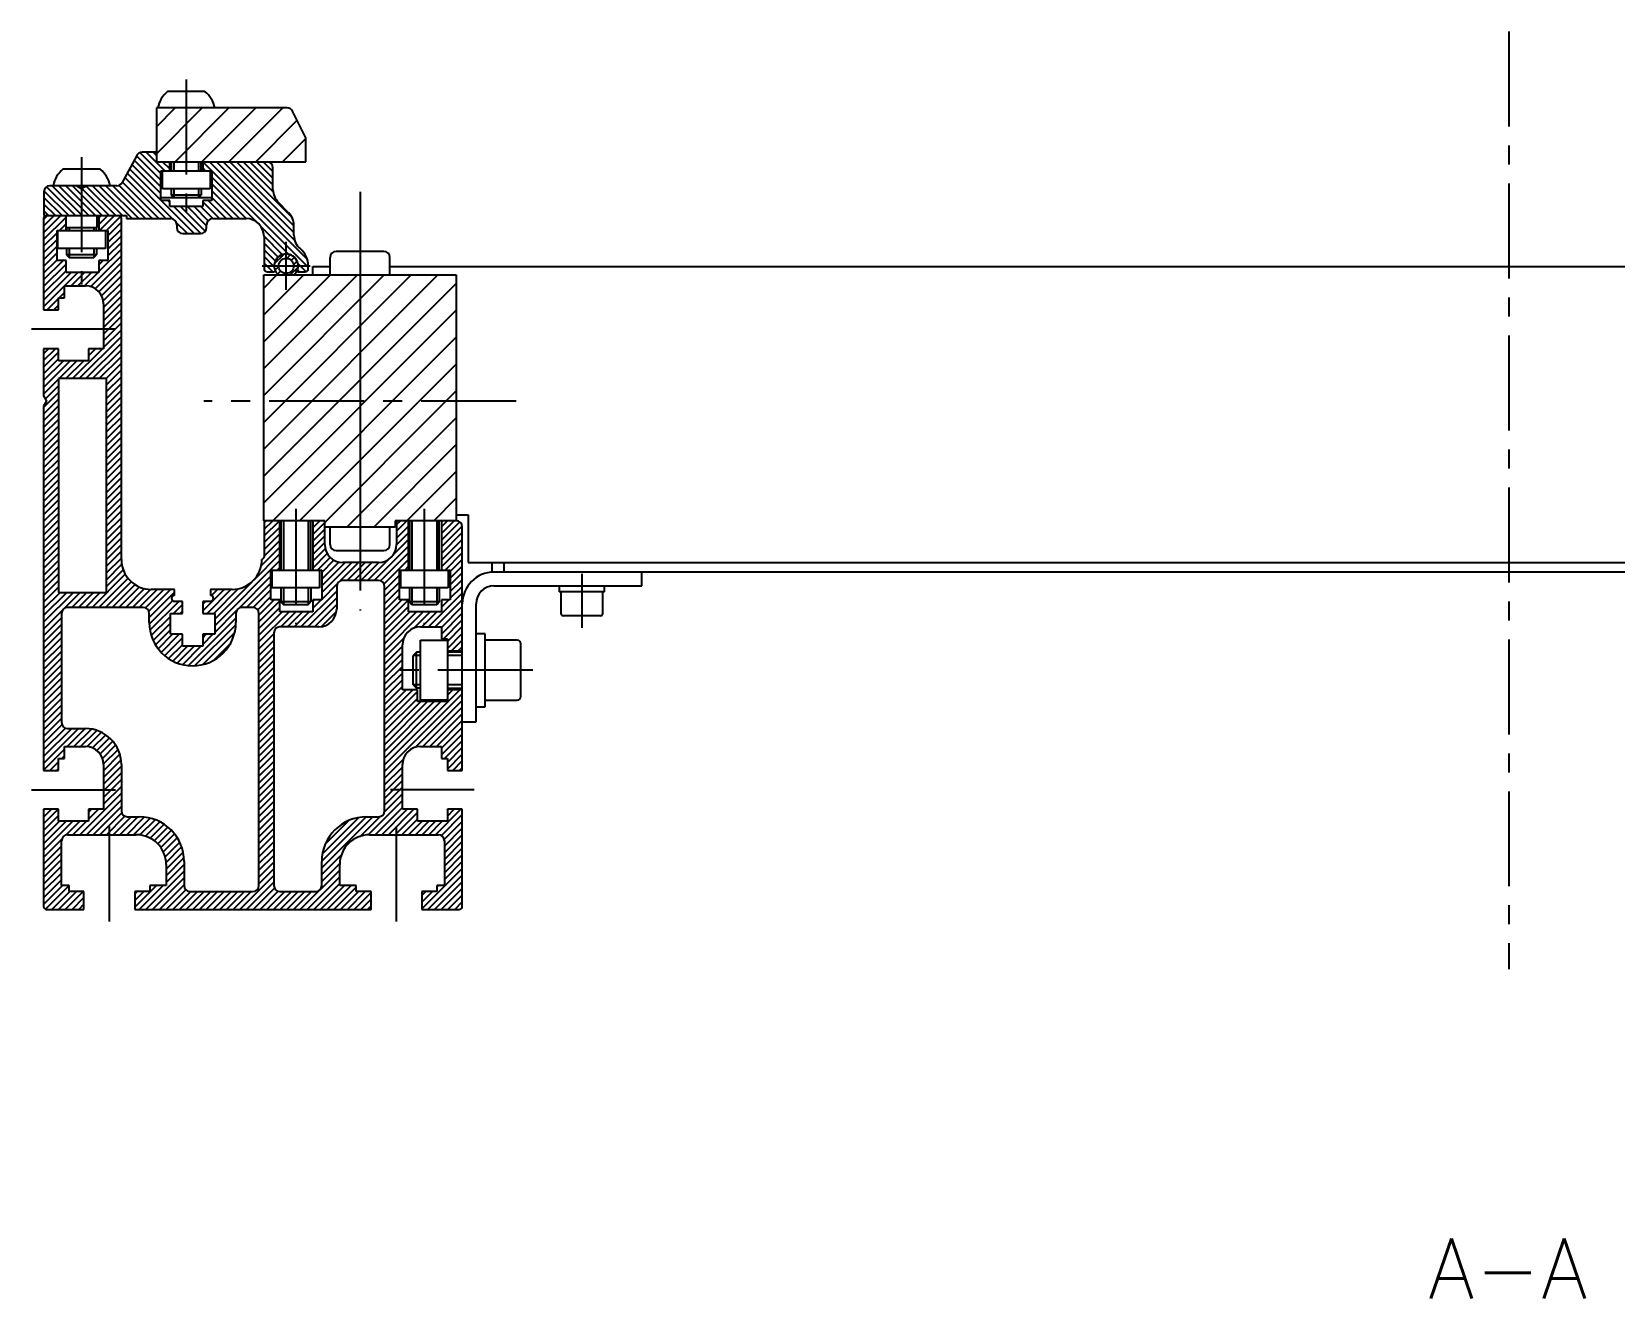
# Model space of a CAD drawing. Extents: x -10 to 4608, y -8 to 1001.
# Drawn here: x 4113.8 to 4378.5, y 3 to 214.8 of the extents above; entities that cross this region are included whole.
import ezdxf

# ---------------------------------------------------------------- set-up
doc = ezdxf.new("R2010")
doc.units = 0
doc.header["$LTSCALE"] = 0.5
doc.linetypes.add('CENTER', pattern=[50.8, 31.75, -6.35, 6.35, -6.35])
for name, color, linetype in [('MSM_CENTER', 1, 'CENTER'), ('MSM_CONTINUOUS', 7, 'CONTINUOUS'), ('MSM_NARROW', 5, 'CONTINUOUS'), ('MSM_PART_NUMBER', 7, 'CONTINUOUS')]:
    doc.layers.add(name, color=color, linetype=linetype)
doc.styles.get("Standard").update_dxf_attribs({"font": 'txt.shx', "height": 10, "bigfont": 'bigfont.shx'})

# ---------------------------------------------------------------- blocks, each defined once
blk = doc.blocks.new('*U90')
at = {"layer": 'MSM_PART_NUMBER'}
blk.add_text('A-A', height=10, dxfattribs=at).set_placement((4347.38, 3))

msp = doc.modelspace()

# ---------------------------------------------------------------- linework, layer by layer
at = {"layer": 'MSM_CENTER'}
for p, q in [((4360.85, 214.75), (4360.85, 58)), ((4139.7, 206.75), (4139.7, 183.5)), ((4122.2, 193.75), (4122.2, 172.5)), ((4168.75, 188), (4168.75, 118)), ((4156.4, 171.6), (4156.4, 179.6)), ((4152.4, 175.6), (4160.4, 175.6)), ((4127.85, 165), (4113.85, 165)), ((4194.85, 153), (4142.65, 153)), ((4158, 135), (4158, 115.75)), ((4179.5, 135), (4179.5, 115.75)), ((4205.85, 124.1), (4205.85, 115.1)), ((4197.65, 108), (4173.85, 108)), ((4113.85, 88), (4127.85, 88)), ((4187.85, 88), (4173.85, 88)), ((4126.85, 66), (4126.85, 82.5)), ((4174.85, 66), (4174.85, 82.5))]:
    msp.add_line(p, q, dxfattribs=at)
at = {"layer": 'MSM_CONTINUOUS'}
for p, q in [((4142.82, 204.75), (4136.57, 204.75)), ((4134.7, 202), (4134.7, 193)), ((4156.58, 202), (4134.7, 202)), ((4159.59, 197.21), (4157.48, 201.45)), ((4159.7, 193), (4159.7, 196.76)), ((4131.42, 194.07), (4128.98, 189.53)), ((4134.7, 194.6), (4132.3, 194.6)), ((4125.32, 191.75), (4119.07, 191.75)), ((4134.7, 193), (4159.7, 193)), ((4135.45, 191.5), (4143.95, 191.5)), ((4135.45, 186.5), (4135.45, 191.5)), ((4135.7, 188.5), (4135.7, 191.5)), ((4136.95, 191.5), (4136.95, 193)), ((4137.2, 193), (4137.2, 191.5)), ((4142.2, 191.5), (4142.2, 193)), ((4142.45, 193), (4142.45, 191.5)), ((4143.7, 191.5), (4143.7, 188.5)), ((4143.95, 191.5), (4143.95, 186.5)), ((4154.2, 188.34), (4154.2, 192)), ((4115.9, 188), (4115.9, 184)), ((4128.1, 189), (4116.9, 189)), ((4122.2, 188.5), (4121.33, 189)), ((4123.07, 189), (4122.2, 188.5)), ((4143.7, 188.5), (4135.7, 188.5)), ((4137.2, 188.5), (4137.2, 187.43)), ((4142.2, 188.5), (4142.2, 187.43)), ((4135.45, 187), (4143.95, 187)), ((4136.95, 186.5), (4135.45, 186.5)), ((4136.95, 185.5), (4136.95, 186.5)), ((4142.45, 185.5), (4136.95, 185.5)), ((4142.2, 187.43), (4137.2, 187.43)), ((4137.2, 187.43), (4137.63, 187)), ((4141.77, 187), (4142.2, 187.43)), ((4142.45, 186.5), (4142.45, 185.5)), ((4143.95, 186.5), (4142.45, 186.5)), ((4156.82, 184.48), (4155.08, 186.22)), ((4115.85, 183.5), (4115.85, 168.25)), ((4115.9, 184), (4129.7, 184)), ((4119.6, 181.5), (4119.6, 184)), ((4124.8, 182), (4124.8, 184)), ((4125.1, 184), (4125.1, 181.5)), ((4128.85, 126.51), (4128.85, 183.5)), ((4129.7, 184), (4129.7, 183.5)), ((4129.7, 183.5), (4137.1, 183.5)), ((4144.1, 183.5), (4149.7, 183.5)), ((4118.1, 176.5), (4118.1, 181.5)), ((4118.1, 181.5), (4126.6, 181.5)), ((4118.2, 178.5), (4118.2, 181.5)), ((4119.6, 182), (4124.8, 182)), ((4119.7, 182), (4119.7, 181.5)), ((4124.7, 181.5), (4124.7, 182)), ((4126.2, 181.5), (4126.2, 178.5)), ((4126.6, 181.5), (4126.6, 176.5)), ((4138.1, 182.5), (4138.1, 182)), ((4139.1, 181), (4142.1, 181)), ((4143.1, 182), (4143.1, 182.5)), ((4152.7, 180.5), (4152.7, 175.1)), ((4157.7, 180.74), (4157.7, 182.36)), ((4126.2, 178.5), (4118.2, 178.5)), ((4119.7, 178.5), (4119.7, 177.43)), ((4124.7, 177.43), (4119.7, 177.43)), ((4119.7, 177.43), (4120.13, 177)), ((4124.27, 177), (4124.7, 177.43)), ((4124.7, 178.5), (4124.7, 177.43)), ((4172.75, 178), (4164.75, 178)), ((4119.6, 176.5), (4118.1, 176.5)), ((4119.6, 174.5), (4119.6, 176.5)), ((4120.13, 177), (4124.27, 177)), ((4126.6, 176.5), (4125.1, 176.5)), ((4125.1, 176.5), (4125.1, 174.5)), ((4160.1, 175.1), (4160.1, 175.6)), ((4160.85, 174.08), (4160.85, 175.5)), ((4160.85, 175.5), (4163.75, 175.5)), ((4163.75, 174.08), (4163.75, 177)), ((4173.75, 174.08), (4173.75, 177)), ((4173.75, 175.5), (4547.95, 175.5)), ((4119.35, 170.25), (4119.35, 172.25)), ((4119.35, 172.25), (4122.85, 172.25)), ((4125.1, 174.5), (4119.6, 174.5)), ((4152.65, 174.08), (4184.85, 174.08)), ((4152.65, 133), (4152.65, 174.08)), ((4153.2, 174.6), (4154.31, 174.6)), ((4158.49, 174.6), (4159.6, 174.6)), ((4168.75, 174.08), (4168.75, 131.92)), ((4184.85, 174.08), (4184.85, 133)), ((4118.35, 168.25), (4118.35, 170.25)), ((4118.35, 170.25), (4119.35, 170.25)), ((4115.85, 168.25), (4118.35, 168.25)), ((4125.85, 169.25), (4125.85, 161.75)), ((4118.35, 161.75), (4115.85, 161.75)), ((4115.85, 161.75), (4115.85, 153.87)), ((4118.35, 159.75), (4118.35, 161.75)), ((4125.85, 161.75), (4123.35, 161.75)), ((4123.35, 161.75), (4123.35, 159.75)), ((4123.35, 159.75), (4118.35, 159.75)), ((4118.35, 156.75), (4118.35, 121)), ((4126.35, 156.75), (4118.35, 156.75)), ((4126.35, 121), (4126.35, 156.75)), ((4115.85, 153.87), (4116.35, 153)), ((4116.35, 153), (4115.85, 152.13)), ((4115.85, 152.13), (4115.85, 91.25)), ((4162.85, 133), (4152.65, 133)), ((4152.75, 133), (4152.75, 126.91)), ((4155.35, 124.75), (4155.35, 133)), ((4155.5, 133), (4155.5, 124.75)), ((4160.5, 124.75), (4160.5, 133)), ((4160.85, 133), (4160.85, 124.75)), ((4162.85, 129), (4162.85, 133)), ((4174.65, 133), (4174.65, 131.92)), ((4184.85, 133), (4174.65, 133)), ((4174.85, 133), (4174.85, 129)), ((4176.85, 124.75), (4176.85, 133)), ((4177, 133), (4177, 124.75)), ((4182, 124.75), (4182, 133)), ((4182.35, 133), (4182.35, 124.75)), ((4184.85, 134), (4186.85, 134)), ((4186.85, 134), (4186.85, 126)), ((4174.65, 131.92), (4162.85, 131.92)), ((4163.75, 129), (4163.75, 131.92)), ((4173.75, 129), (4173.75, 131.92)), ((4185.85, 91.25), (4185.85, 132)), ((4164.75, 128), (4172.75, 128)), ((4153.85, 124.75), (4162.35, 124.75)), ((4153.85, 119.75), (4153.85, 124.75)), ((4154, 124.75), (4154, 121.75)), ((4162, 124.75), (4162, 121.75)), ((4162.35, 124.75), (4162.35, 119.75)), ((4171.85, 126), (4165.85, 126)), ((4175.35, 119.75), (4175.35, 124.75)), ((4175.35, 124.75), (4183.85, 124.75)), ((4175.5, 124.75), (4175.5, 121.75)), ((4183.5, 124.75), (4183.5, 121.75)), ((4183.85, 124.75), (4183.85, 119.75)), ((4186.85, 126), (4534.85, 126)), ((4190.85, 124.4), (4190.85, 126)), ((4530.85, 124.4), (4190.85, 124.4)), ((4192.85, 124.4), (4192.85, 126)), ((4215.85, 122.1), (4215.85, 124.4)), ((4162, 121.75), (4154, 121.75)), ((4155.5, 121.75), (4155.5, 119.43)), ((4160.5, 121.75), (4160.5, 119.43)), ((4164.85, 122), (4164.85, 118.25)), ((4171.85, 123), (4165.85, 123)), ((4172.85, 84.5), (4172.85, 122)), ((4183.5, 121.75), (4175.5, 121.75)), ((4177, 121.75), (4177, 119.43)), ((4182, 121.75), (4182, 119.43)), ((4191.15, 122.1), (4215.85, 122.1)), ((4202.05, 122.1), (4202.05, 121.1)), ((4209.65, 121.1), (4209.65, 122.1)), ((4118.35, 121), (4126.35, 121)), ((4137.75, 121.51), (4133.85, 121.51)), ((4137.75, 120.51), (4137.75, 121.51)), ((4139.05, 119.51), (4137.75, 119.51)), ((4139.05, 117.51), (4139.05, 119.51)), ((4142.45, 119.51), (4142.45, 117.51)), ((4143.75, 119.51), (4142.45, 119.51)), ((4143.75, 121.51), (4143.75, 120.51)), ((4147.35, 121.51), (4143.75, 121.51)), ((4155.35, 119.75), (4153.85, 119.75)), ((4155.35, 117.75), (4155.35, 119.75)), ((4160.5, 119.43), (4155.5, 119.43)), ((4155.5, 119.43), (4155.93, 119)), ((4160.07, 119), (4160.5, 119.43)), ((4160.85, 119.75), (4160.85, 117.75)), ((4162.35, 119.75), (4160.85, 119.75)), ((4176.85, 119.75), (4175.35, 119.75)), ((4176.85, 117.75), (4176.85, 119.75)), ((4182, 119.43), (4177, 119.43)), ((4177, 119.43), (4177.43, 119)), ((4181.57, 119), (4182, 119.43)), ((4182.35, 119.75), (4182.35, 117.75)), ((4183.85, 119.75), (4182.35, 119.75)), ((4188.15, 99.4), (4188.15, 119.1)), ((4209.65, 121.1), (4202.05, 121.1)), ((4202.35, 121.1), (4202.35, 117.5)), ((4209.35, 117.5), (4209.35, 121.1)), ((4118.85, 117.5), (4118.85, 99.25)), ((4132.5, 118.5), (4119.85, 118.5)), ((4133.5, 116), (4133.5, 117.5)), ((4137.05, 114.01), (4137.05, 117.51)), ((4137.05, 117.51), (4139.05, 117.51)), ((4142.45, 117.51), (4144.45, 117.51)), ((4144.45, 117.51), (4144.45, 114.01)), ((4148, 117.5), (4148, 116)), ((4150.85, 118.5), (4149, 118.5)), ((4151.85, 72), (4151.85, 117.5)), ((4160.85, 117.75), (4155.35, 117.75)), ((4155.93, 119), (4160.07, 119)), ((4182.35, 117.75), (4176.85, 117.75)), ((4177.43, 119), (4181.57, 119)), ((4208.95, 117.1), (4202.75, 117.1)), ((4139.05, 114.01), (4137.05, 114.01)), ((4139.05, 112.01), (4139.05, 114.01)), ((4142.45, 114.01), (4142.45, 112.01)), ((4144.45, 114.01), (4142.45, 114.01)), ((4154.35, 114.25), (4154.35, 72)), ((4161.85, 115.25), (4155.35, 115.25)), ((4178.85, 115.25), (4182.35, 115.25)), ((4182.35, 115.25), (4182.35, 113.25)), ((4189.65, 114.1), (4188.15, 114.1)), ((4189.65, 101.9), (4189.65, 114.1)), ((4142.45, 112.01), (4139.05, 112.01)), ((4175.85, 104.75), (4175.85, 112.25)), ((4178.85, 103), (4178.85, 113)), ((4178.85, 113), (4183.35, 113)), ((4182.35, 113.25), (4183.35, 113.25)), ((4183.35, 113.25), (4183.35, 102.75)), ((4183.35, 111.25), (4185.85, 111.25)), ((4195.05, 113), (4189.65, 113)), ((4195.65, 103.6), (4195.65, 112.4)), ((4178.19, 111), (4177.65, 110.46)), ((4177.65, 105.54), (4177.65, 110.46)), ((4178.85, 111), (4178.19, 111)), ((4178.19, 105), (4178.19, 111)), ((4185.85, 111), (4183.35, 111)), ((4178.35, 104.75), (4175.85, 104.75)), ((4177.65, 105.54), (4178.19, 105)), ((4178.85, 105), (4178.19, 105)), ((4178.35, 102.75), (4178.35, 104.75)), ((4183.35, 105), (4185.85, 105)), ((4185.85, 104.75), (4183.35, 104.75)), ((4183.35, 102.75), (4178.35, 102.75)), ((4183.35, 103), (4178.85, 103)), ((4188.15, 101.9), (4189.65, 101.9)), ((4189.65, 103), (4195.05, 103)), ((4119.85, 98.25), (4122.85, 98.25)), ((4185.85, 99.4), (4188.15, 99.4)), ((4118.35, 93.25), (4119.35, 93.25)), ((4118.35, 91.25), (4118.35, 93.25)), ((4119.35, 95.25), (4122.85, 95.25)), ((4119.35, 93.25), (4119.35, 95.25)), ((4178.85, 95.25), (4182.35, 95.25)), ((4182.35, 95.25), (4182.35, 93.25)), ((4182.35, 93.25), (4183.35, 93.25)), ((4183.35, 93.25), (4183.35, 91.25)), ((4115.85, 91.25), (4118.35, 91.25)), ((4125.85, 92.25), (4125.85, 84.75)), ((4128.85, 92.25), (4128.85, 84.5)), ((4175.85, 84.75), (4175.85, 92.25)), ((4183.35, 91.25), (4185.85, 91.25)), ((4115.85, 84.75), (4115.85, 68.5)), ((4118.35, 84.75), (4115.85, 84.75)), ((4118.35, 82.75), (4118.35, 84.75)), ((4123.35, 84.75), (4123.35, 82.75)), ((4125.85, 84.75), (4123.35, 84.75)), ((4178.35, 84.75), (4175.85, 84.75)), ((4178.35, 82.75), (4178.35, 84.75)), ((4183.35, 84.75), (4183.35, 82.75)), ((4185.85, 84.75), (4183.35, 84.75)), ((4185.85, 68.5), (4185.85, 84.75)), ((4123.35, 82.75), (4118.35, 82.75)), ((4129.85, 83.5), (4131.85, 83.5)), ((4169.85, 83.5), (4171.85, 83.5)), ((4183.35, 82.75), (4178.35, 82.75)), ((4118.85, 72), (4118.85, 79.5)), ((4119.85, 80.5), (4131.35, 80.5)), ((4170.35, 80.5), (4181.85, 80.5)), ((4182.85, 79.5), (4182.85, 72)), ((4136.35, 75.5), (4136.35, 72)), ((4139.35, 76), (4139.35, 72)), ((4162.35, 72), (4162.35, 76)), ((4165.35, 72), (4165.35, 75.5)), ((4120.1, 72), (4118.85, 72)), ((4120.1, 71), (4120.1, 72)), ((4133.6, 72), (4133.6, 71)), ((4136.35, 72), (4133.6, 72)), ((4168.1, 72), (4165.35, 72)), ((4168.1, 71), (4168.1, 72)), ((4181.6, 72), (4181.6, 71)), ((4182.85, 72), (4181.6, 72)), ((4122.6, 71), (4120.1, 71)), ((4122.6, 68), (4122.6, 71)), ((4131.1, 71), (4131.1, 68)), ((4133.6, 71), (4131.1, 71)), ((4140.35, 71), (4150.85, 71)), ((4155.35, 71), (4161.35, 71)), ((4170.6, 71), (4168.1, 71)), ((4170.6, 68), (4170.6, 71)), ((4181.6, 71), (4179.1, 71)), ((4179.1, 71), (4179.1, 68)), ((4116.35, 68), (4122.6, 68)), ((4131.1, 68), (4170.6, 68)), ((4179.1, 68), (4185.35, 68))]:
    msp.add_line(p, q, dxfattribs=at)
msp.add_circle((4156.4, 175.6), 1.25, dxfattribs=at)
for centre, radius, start, end in [((4139.61, 201.1), 4.75, 129.7731, 169.0684), ((4139.79, 201.1), 4.75, 10.9316, 50.2269), ((4156.58, 201), 1, 26.5651, 90), ((4158.7, 196.76), 1, 360, 26.5651), ((4132.3, 193.6), 1, 90, 151.8214), ((4122.11, 188.1), 4.75, 129.7731, 169.0684), ((4122.29, 188.1), 4.75, 10.9316, 50.2269), ((4153.2, 192), 1, 360, 90), ((4116.9, 188), 1, 90, 180), ((4128.1, 190), 1, 270, 331.8214), ((4157.2, 188.34), 3, 180, 225), ((4116.35, 183.5), 0.5, 90, 180), ((4128.35, 183.5), 0.5, 360, 90), ((4137.1, 182.5), 1, 360, 90), ((4144.1, 182.5), 1, 90, 180), ((4149.7, 180.5), 3, 0, 90), ((4154.7, 182.36), 3, 0, 45), ((4139.1, 182), 1, 180, 270), ((4142.1, 182), 1, 270, 0), ((4160.7, 180.74), 3, 180, 230.0745), ((4156.4, 175.6), 2, 310.5358, 229.4642), ((4156.4, 175.6), 3.7, 360, 50.0745), ((4164.75, 177), 1, 90, 180), ((4172.75, 177), 1, 0, 90), ((4153.2, 175.1), 0.5, 180, 270), ((4154.31, 174.9), 0.3, 270, 333.3458), ((4158.49, 174.9), 0.3, 206.6542, 270), ((4159.6, 175.1), 0.5, 270, 0), ((4122.85, 169.25), 3, 360, 90), ((4184.85, 132), 1, 360, 90), ((4165.85, 129), 3, 180, 270), ((4164.75, 129), 1, 180, 270), ((4171.85, 129), 3, 270, 0), ((4172.75, 129), 1, 270, 360), ((4133.85, 126.51), 5, 180, 270), ((4147.35, 126.51), 5, 270, 360), ((4151.87, 127.38), 1, 298.5701, 331.4299), ((4191.15, 119.1), 5.3, 90, 180), ((4165.85, 122), 1, 90, 180), ((4171.85, 122), 1, 360, 90), ((4191.15, 119.1), 3, 90, 180), ((4137.75, 120.01), 0.5, 90, 270), ((4143.75, 120.01), 0.5, 270, 90), ((4119.85, 117.5), 1, 90, 180), ((4132.5, 117.5), 1, 0, 90), ((4149, 117.5), 1, 90, 180), ((4150.85, 117.5), 1, 360, 90), ((4161.85, 118.25), 3, 270, 0), ((4202.75, 117.5), 0.4, 180, 270), ((4208.95, 117.5), 0.4, 270, 0), ((4140.75, 116), 7.25, 180, 0), ((4155.35, 114.25), 1, 90, 180), ((4178.85, 112.25), 3, 90, 180), ((4195.05, 112.4), 0.6, 0, 90), ((4195.05, 103.6), 0.6, 270, 360), ((4119.85, 99.25), 1, 180, 270), ((4122.85, 92.25), 6, 0, 90), ((4122.85, 92.25), 3, 360, 90), ((4178.85, 92.25), 3, 90, 180), ((4129.85, 84.5), 1, 180, 270), ((4131.85, 76), 7.5, 0, 90), ((4169.85, 76), 7.5, 90, 180), ((4171.85, 84.5), 1, 270, 0), ((4119.85, 79.5), 1, 90, 180), ((4131.35, 75.5), 5, 0, 90), ((4170.35, 75.5), 5, 90, 180), ((4181.85, 79.5), 1, 360, 90), ((4140.35, 72), 1, 180, 270), ((4150.85, 72), 1, 270, 0), ((4155.35, 72), 1, 180, 270), ((4161.35, 72), 1, 270, 0), ((4116.35, 68.5), 0.5, 180, 270), ((4185.35, 68.5), 0.5, 270, 0)]:
    msp.add_arc(centre, radius, start, end, dxfattribs=at)
at = {"layer": 'MSM_NARROW'}
for p, q in [((4134.7, 198.84), (4137.86, 202)), ((4134.7, 194.35), (4142.35, 202)), ((4137.84, 193), (4146.84, 202)), ((4142.33, 193), (4151.33, 202)), ((4146.82, 193), (4155.82, 202)), ((4151.31, 193), (4158.24, 199.93)), ((4155.8, 193), (4159.69, 196.89)), ((4135.45, 188.81), (4130.99, 193.27)), ((4135.45, 189.93), (4131.38, 194)), ((4135.45, 191.05), (4131.96, 194.54)), ((4136.12, 191.5), (4133.02, 194.6)), ((4134.7, 194.05), (4134.15, 194.6)), ((4137.45, 183.43), (4129.81, 191.08)), ((4135.45, 186.56), (4130.2, 191.81)), ((4135.45, 187.68), (4130.6, 192.54)), ((4136.95, 191.8), (4135.75, 193)), ((4136.95, 192.92), (4136.87, 193)), ((4137.63, 193), (4137.63, 191.5)), ((4141.77, 193), (4141.77, 191.5)), ((4142.86, 191.5), (4142.45, 191.91)), ((4160.1, 175.38), (4142.48, 193)), ((4159.95, 176.66), (4143.6, 193)), ((4157.82, 179.91), (4144.73, 193)), ((4157.7, 181.15), (4145.85, 193)), ((4157.7, 182.27), (4146.97, 193)), ((4157.37, 183.72), (4148.09, 193)), ((4154.22, 188), (4149.22, 193)), ((4154.2, 189.14), (4150.34, 193)), ((4154.2, 190.26), (4151.46, 193)), ((4154.2, 191.38), (4152.58, 193)), ((4120.05, 184), (4115.91, 188.14)), ((4121.17, 184), (4116.34, 188.83)), ((4122.3, 184), (4117.3, 189)), ((4123.42, 184), (4118.42, 189)), ((4124.54, 184), (4119.54, 189)), ((4125.66, 184), (4120.66, 189)), ((4126.79, 184), (4122.25, 188.53)), ((4127.91, 184), (4122.97, 188.94)), ((4129.03, 184), (4124.03, 189)), ((4130.65, 183.5), (4125.15, 189)), ((4131.78, 183.5), (4126.28, 189)), ((4132.9, 183.5), (4127.4, 189)), ((4134.02, 183.5), (4128.45, 189.07)), ((4135.14, 183.5), (4129.03, 189.61)), ((4136.27, 183.5), (4129.42, 190.35)), ((4137.63, 188.5), (4137.63, 187)), ((4141.77, 188.5), (4141.77, 187)), ((4151.36, 182.99), (4143.95, 190.41)), ((4149.74, 183.5), (4143.95, 189.29)), ((4148.61, 183.5), (4143.95, 188.16)), ((4118.93, 184), (4115.9, 187.03)), ((4117.81, 184), (4115.9, 185.91)), ((4141.01, 181), (4135.51, 186.5)), ((4136.95, 186.18), (4136.63, 186.5)), ((4142.13, 181), (4137.63, 185.5)), ((4142.88, 181.38), (4138.76, 185.5)), ((4143.1, 182.28), (4139.88, 185.5)), ((4143.35, 183.15), (4141, 185.5)), ((4144.12, 183.5), (4142.12, 185.5)), ((4145.25, 183.5), (4142.45, 186.3)), ((4146.37, 183.5), (4143.37, 186.5)), ((4147.49, 183.5), (4143.95, 187.04)), ((4115.85, 183.36), (4116.49, 184)), ((4115.85, 182.24), (4117.61, 184)), ((4115.85, 181.11), (4118.74, 184)), ((4115.85, 179.99), (4119.6, 183.74)), ((4116.68, 184), (4115.9, 184.78)), ((4118.48, 181.5), (4119.6, 182.62)), ((4125.1, 183.63), (4125.47, 184)), ((4125.1, 182.5), (4126.6, 184)), ((4125.22, 181.5), (4127.72, 184)), ((4126.34, 181.5), (4128.7, 183.86)), ((4126.6, 180.64), (4128.85, 182.89)), ((4139.89, 181), (4138.03, 182.85)), ((4115.85, 178.87), (4118.1, 181.12)), ((4115.85, 177.75), (4118.1, 180)), ((4120.13, 182), (4120.13, 181.5)), ((4124.27, 182), (4124.27, 181.5)), ((4126.6, 179.51), (4128.85, 181.76)), ((4126.6, 178.39), (4128.85, 180.64)), ((4138.67, 181.1), (4138.2, 181.57)), ((4156.8, 177.56), (4152.19, 182.16)), ((4155.75, 177.49), (4152.7, 180.54)), ((4115.85, 176.62), (4118.1, 178.87)), ((4115.85, 175.5), (4118.1, 177.75)), ((4120.13, 178.5), (4120.13, 177)), ((4124.27, 178.5), (4124.27, 177)), ((4125.1, 174.65), (4128.85, 178.4)), ((4126.6, 177.27), (4128.85, 179.52)), ((4155.04, 177.07), (4152.7, 179.41)), ((4154.57, 176.42), (4152.7, 178.29)), ((4154.42, 175.91), (4156.09, 177.58)), ((4156.49, 176.85), (4157.11, 177.47)), ((4115.85, 174.38), (4118.1, 176.63)), ((4115.85, 173.25), (4119.1, 176.5)), ((4115.85, 172.13), (4119.6, 175.88)), ((4115.85, 171.01), (4119.6, 174.76)), ((4123.7, 172.12), (4128.85, 177.27)), ((4124.47, 171.77), (4128.85, 176.15)), ((4125.08, 171.26), (4128.85, 175.03)), ((4125.1, 175.77), (4125.83, 176.5)), ((4154.4, 175.46), (4152.7, 177.17)), ((4154.15, 174.6), (4152.7, 176.05)), ((4152.96, 174.66), (4152.76, 174.86)), ((4154.53, 174.89), (4155.15, 175.51)), ((4154.97, 174.21), (4155.5, 174.74)), ((4157.09, 174.08), (4158.39, 175.38)), ((4157.26, 176.5), (4157.79, 177.03)), ((4157.64, 175.76), (4158.25, 176.36)), ((4158.64, 174.6), (4158.29, 174.95)), ((4159.74, 174.62), (4158.36, 176)), ((4115.85, 169.89), (4120.46, 174.5)), ((4115.85, 168.76), (4121.59, 174.5)), ((4120.46, 172.25), (4122.71, 174.5)), ((4121.58, 172.25), (4123.83, 174.5)), ((4122.7, 172.25), (4124.95, 174.5)), ((4125.53, 170.59), (4128.85, 173.91)), ((4125.8, 169.74), (4128.85, 172.78)), ((4152.65, 171.89), (4154.84, 174.08)), ((4152.65, 167.4), (4159.33, 174.08)), ((4152.65, 162.91), (4163.82, 174.08)), ((4152.65, 158.42), (4168.31, 174.08)), ((4152.65, 153.93), (4172.8, 174.08)), ((4152.65, 149.44), (4177.29, 174.08)), ((4152.65, 144.95), (4181.78, 174.08)), ((4152.65, 140.46), (4184.85, 172.66)), ((4155.96, 174.08), (4156.24, 174.36)), ((4116.46, 168.25), (4118.35, 170.14)), ((4118.46, 170.25), (4119.35, 171.14)), ((4125.85, 168.66), (4128.85, 171.66)), ((4125.85, 167.54), (4128.85, 170.54)), ((4125.85, 166.42), (4128.85, 169.42)), ((4117.58, 168.25), (4118.35, 169.02)), ((4125.85, 165.29), (4128.85, 168.29)), ((4125.85, 164.17), (4128.85, 167.17)), ((4152.65, 135.97), (4184.85, 168.17)), ((4125.85, 163.05), (4128.85, 166.05)), ((4125.85, 161.93), (4128.85, 164.93)), ((4115.85, 160.91), (4116.69, 161.75)), ((4115.85, 159.78), (4117.82, 161.75)), ((4120.67, 156.75), (4125.67, 161.75)), ((4121.8, 156.75), (4128.85, 163.8)), ((4122.92, 156.75), (4128.85, 162.68)), ((4123.35, 161.67), (4123.43, 161.75)), ((4123.35, 160.55), (4124.55, 161.75)), ((4124.04, 156.75), (4128.85, 161.56)), ((4154.17, 133), (4184.85, 163.68)), ((4115.85, 158.66), (4118.35, 161.16)), ((4115.85, 157.54), (4118.35, 160.04)), ((4115.85, 156.42), (4119.18, 159.75)), ((4115.85, 155.29), (4120.31, 159.75)), ((4118.43, 156.75), (4121.43, 159.75)), ((4119.55, 156.75), (4122.55, 159.75)), ((4125.16, 156.75), (4128.85, 160.44)), ((4126.29, 156.75), (4128.85, 159.31)), ((4158.66, 133), (4184.85, 159.19)), ((4115.85, 154.17), (4118.35, 156.67)), ((4126.35, 155.69), (4128.85, 158.19)), ((4126.35, 154.57), (4128.85, 157.07)), ((4115.85, 151.93), (4118.35, 154.43)), ((4116.15, 153.35), (4118.35, 155.55)), ((4126.35, 153.45), (4128.85, 155.95)), ((4126.35, 152.32), (4128.85, 154.82)), ((4126.35, 151.2), (4128.85, 153.7)), ((4160.85, 130.7), (4184.85, 154.7)), ((4115.85, 150.8), (4118.35, 153.3)), ((4115.85, 149.68), (4118.35, 152.18)), ((4115.85, 148.56), (4118.35, 151.06)), ((4126.35, 150.08), (4128.85, 152.58)), ((4126.35, 148.96), (4128.85, 151.46)), ((4115.85, 147.44), (4118.35, 149.94)), ((4115.85, 146.31), (4118.35, 148.81)), ((4126.35, 147.83), (4128.85, 150.33)), ((4126.35, 146.71), (4128.85, 149.21)), ((4166.56, 131.92), (4184.85, 150.21)), ((4115.85, 145.19), (4118.35, 147.69)), ((4115.85, 144.07), (4118.35, 146.57)), ((4126.35, 145.59), (4128.85, 148.09)), ((4126.35, 144.47), (4128.85, 146.97)), ((4126.35, 143.34), (4128.85, 145.84)), ((4171.05, 131.92), (4184.85, 145.72)), ((4115.85, 142.95), (4118.35, 145.45)), ((4115.85, 141.82), (4118.35, 144.32)), ((4115.85, 140.7), (4118.35, 143.2)), ((4126.35, 142.22), (4128.85, 144.72)), ((4126.35, 141.1), (4128.85, 143.6)), ((4115.85, 139.58), (4118.35, 142.08)), ((4115.85, 138.46), (4118.35, 140.96)), ((4126.35, 139.98), (4128.85, 142.48)), ((4126.35, 138.85), (4128.85, 141.35)), ((4174.85, 131.23), (4184.85, 141.23)), ((4115.85, 137.33), (4118.35, 139.83)), ((4115.85, 136.21), (4118.35, 138.71)), ((4126.35, 137.73), (4128.85, 140.23)), ((4126.35, 136.61), (4128.85, 139.11)), ((4126.35, 135.49), (4128.85, 137.99)), ((4115.85, 135.09), (4118.35, 137.59)), ((4115.85, 133.97), (4118.35, 136.47)), ((4115.85, 132.84), (4118.35, 135.34)), ((4126.35, 134.36), (4128.85, 136.86)), ((4126.35, 133.24), (4128.85, 135.74)), ((4181.11, 133), (4184.85, 136.74)), ((4115.85, 131.72), (4118.35, 134.22)), ((4115.85, 130.6), (4118.35, 133.1)), ((4126.35, 132.12), (4128.85, 134.62)), ((4126.35, 131), (4128.85, 133.5)), ((4126.35, 129.87), (4128.85, 132.37)), ((4152.75, 132.7), (4153.05, 133)), ((4152.75, 131.58), (4154.17, 133)), ((4152.75, 130.46), (4155.29, 133)), ((4155.93, 133), (4155.93, 124.75)), ((4160.07, 133), (4160.07, 124.75)), ((4160.85, 132.94), (4160.91, 133)), ((4160.85, 131.82), (4162.03, 133)), ((4174.85, 132.35), (4175.5, 133)), ((4177.43, 133), (4177.43, 124.75)), ((4181.57, 133), (4181.57, 124.75)), ((4182.35, 131.99), (4183.36, 133)), ((4182.35, 130.87), (4184.48, 133)), ((4182.35, 129.75), (4185.42, 132.82)), ((4115.85, 129.48), (4118.35, 131.98)), ((4115.85, 128.35), (4118.35, 130.85)), ((4115.85, 127.23), (4118.35, 129.73)), ((4126.35, 128.75), (4128.85, 131.25)), ((4126.35, 127.63), (4128.85, 130.13)), ((4152.75, 129.33), (4155.35, 131.93)), ((4152.75, 128.21), (4155.35, 130.81)), ((4152.75, 127.09), (4155.35, 129.69)), ((4160.85, 129.57), (4162.85, 131.57)), ((4160.85, 128.45), (4162.85, 130.45)), ((4174.38, 127.39), (4176.85, 129.86)), ((4174.85, 130.1), (4176.85, 132.1)), ((4174.85, 128.98), (4176.85, 130.98)), ((4182.35, 128.62), (4185.84, 132.11)), ((4182.35, 127.5), (4185.85, 131)), ((4182.35, 126.38), (4185.85, 129.88)), ((4115.85, 126.11), (4118.35, 128.61)), ((4115.85, 124.99), (4118.35, 127.49)), ((4126.35, 126.51), (4128.85, 129.01)), ((4126.35, 125.38), (4128.85, 127.88)), ((4151.05, 123.14), (4155.35, 127.44)), ((4152.24, 125.45), (4155.35, 128.57)), ((4160.85, 127.33), (4162.85, 129.33)), ((4160.85, 126.21), (4162.94, 128.29)), ((4160.85, 125.08), (4163.26, 127.5)), ((4171.11, 123), (4176.85, 128.74)), ((4172.18, 122.94), (4176.85, 127.61)), ((4182.35, 125.26), (4185.85, 128.76)), ((4182.97, 124.75), (4185.85, 127.63)), ((4115.85, 123.86), (4118.35, 126.36)), ((4115.85, 122.74), (4118.35, 125.24)), ((4126.35, 124.26), (4128.85, 126.76)), ((4126.35, 123.14), (4128.92, 125.71)), ((4126.35, 122.02), (4129.15, 124.81)), ((4144.45, 115.42), (4155.35, 126.32)), ((4154.9, 124.75), (4155.35, 125.2)), ((4161.64, 124.75), (4163.75, 126.86)), ((4162.35, 124.34), (4164.39, 126.38)), ((4162.35, 123.22), (4165.21, 126.07)), ((4162.35, 122.09), (4166.26, 126)), ((4162.35, 120.97), (4167.38, 126)), ((4165.37, 122.87), (4168.5, 126)), ((4166.62, 123), (4169.62, 126)), ((4167.75, 123), (4170.75, 126)), ((4168.87, 123), (4171.87, 126)), ((4169.99, 123), (4173.46, 126.47)), ((4172.76, 122.4), (4176.85, 126.49)), ((4176.23, 124.75), (4176.85, 125.37)), ((4183.85, 124.51), (4185.85, 126.51)), ((4183.85, 123.39), (4185.85, 125.39)), ((4115.85, 121.62), (4118.35, 124.12)), ((4115.85, 120.5), (4118.35, 123)), ((4115.85, 119.37), (4118.35, 121.87)), ((4123.96, 118.5), (4129.5, 124.05)), ((4125.08, 118.5), (4129.96, 123.38)), ((4126.2, 118.5), (4130.5, 122.8)), ((4127.32, 118.5), (4131.14, 122.31)), ((4128.45, 118.5), (4131.87, 121.92)), ((4144.45, 116.54), (4150.71, 122.8)), ((4148.53, 118.38), (4153.85, 123.7)), ((4149.78, 118.5), (4153.85, 122.57)), ((4155.93, 121.75), (4155.93, 119)), ((4160.07, 121.75), (4160.07, 119)), ((4162.35, 119.85), (4164.98, 122.48)), ((4172.85, 121.37), (4175.35, 123.87)), ((4172.85, 120.25), (4175.35, 122.75)), ((4177.43, 121.75), (4177.43, 119)), ((4181.57, 121.75), (4181.57, 119)), ((4183.85, 122.27), (4185.85, 124.27)), ((4183.85, 121.14), (4185.85, 123.14)), ((4183.85, 120.02), (4185.85, 122.02)), ((4115.85, 118.25), (4118.6, 121)), ((4115.85, 117.13), (4119.72, 121)), ((4115.85, 116.01), (4120.84, 121)), ((4119.3, 118.34), (4121.97, 121)), ((4120.59, 118.5), (4123.09, 121)), ((4121.71, 118.5), (4124.21, 121)), ((4122.83, 118.5), (4125.33, 121)), ((4129.57, 118.5), (4132.71, 121.64)), ((4130.69, 118.5), (4133.7, 121.51)), ((4131.81, 118.5), (4134.82, 121.51)), ((4132.87, 118.43), (4135.94, 121.51)), ((4133.43, 117.87), (4137.06, 121.51)), ((4133.5, 116.82), (4137.75, 121.07)), ((4133.51, 115.71), (4137.43, 119.63)), ((4133.62, 114.7), (4138.43, 119.51)), ((4142.45, 117.91), (4146.04, 121.51)), ((4142.45, 119.03), (4142.92, 119.51)), ((4143.17, 117.51), (4147.17, 121.51)), ((4143.75, 121.46), (4143.8, 121.51)), ((4143.9, 120.48), (4144.92, 121.51)), ((4144.29, 117.51), (4148.4, 121.62)), ((4150.9, 118.5), (4153.85, 121.45)), ((4151.64, 118.12), (4153.85, 120.33)), ((4151.85, 117.21), (4154.39, 119.75)), ((4151.85, 116.08), (4155.35, 119.58)), ((4158.87, 115.25), (4164.85, 121.23)), ((4160, 115.25), (4164.85, 120.1)), ((4160.85, 119.47), (4161.13, 119.75)), ((4160.85, 118.35), (4162.25, 119.75)), ((4172.85, 119.12), (4175.35, 121.62)), ((4172.85, 118), (4175.35, 120.5)), ((4172.85, 116.88), (4175.72, 119.75)), ((4172.85, 115.76), (4176.84, 119.75)), ((4180.2, 115.25), (4185.85, 120.9)), ((4181.32, 115.25), (4185.85, 119.78)), ((4182.35, 119.64), (4182.46, 119.75)), ((4182.35, 118.52), (4183.58, 119.75)), ((4115.85, 114.88), (4119.01, 118.05)), ((4115.85, 113.76), (4118.85, 116.76)), ((4133.84, 113.8), (4137.05, 117)), ((4137.55, 117.51), (4139.05, 119)), ((4138.68, 117.51), (4139.05, 117.88)), ((4140.06, 108.79), (4148, 116.72)), ((4144.45, 114.3), (4148.12, 117.97)), ((4151.85, 114.96), (4155.35, 118.46)), ((4151.85, 113.84), (4155.76, 117.75)), ((4151.85, 112.72), (4156.88, 117.75)), ((4155.51, 115.25), (4158.01, 117.75)), ((4156.63, 115.25), (4159.13, 117.75)), ((4157.75, 115.25), (4160.25, 117.75)), ((4161.12, 115.25), (4164.85, 118.98)), ((4162.27, 115.28), (4164.82, 117.83)), ((4172.85, 114.63), (4176.85, 118.63)), ((4172.85, 113.51), (4177.09, 117.75)), ((4172.85, 112.39), (4178.21, 117.75)), ((4172.85, 111.27), (4179.33, 117.75)), ((4177.74, 115.03), (4180.46, 117.75)), ((4179.08, 115.25), (4181.58, 117.75)), ((4182.35, 115.15), (4185.85, 118.65)), ((4182.35, 114.03), (4185.85, 117.53)), ((4115.85, 112.64), (4118.85, 115.64)), ((4115.85, 111.52), (4118.85, 114.52)), ((4134.16, 112.99), (4137.05, 115.88)), ((4134.55, 112.25), (4137.05, 114.76)), ((4135, 111.59), (4137.42, 114.01)), ((4135.52, 110.98), (4138.54, 114.01)), ((4141.16, 108.77), (4147.99, 115.59)), ((4142.45, 113.42), (4143.04, 114.01)), ((4142.45, 112.3), (4144.16, 114.01)), ((4142.48, 108.96), (4147.79, 114.27)), ((4151.85, 111.59), (4154.35, 114.09)), ((4182.69, 113.25), (4185.85, 116.41)), ((4183.35, 112.79), (4185.85, 115.29)), ((4183.35, 111.66), (4185.85, 114.16)), ((4115.85, 110.39), (4118.85, 113.39)), ((4115.85, 109.27), (4118.85, 112.27)), ((4115.85, 108.15), (4118.85, 111.15)), ((4136.1, 110.44), (4139.05, 113.39)), ((4136.75, 109.96), (4139.05, 112.27)), ((4137.45, 109.54), (4139.91, 112.01)), ((4138.24, 109.21), (4141.04, 112.01)), ((4139.1, 108.94), (4142.16, 112.01)), ((4144.36, 109.72), (4147.04, 112.4)), ((4151.85, 110.47), (4154.35, 112.97)), ((4151.85, 109.35), (4154.35, 111.85)), ((4172.85, 110.14), (4176.07, 113.36)), ((4172.85, 109.02), (4175.85, 112.02)), ((4183.36, 111.25), (4183.35, 111.26)), ((4184.06, 111.25), (4185.85, 113.04)), ((4185.18, 111.25), (4185.85, 111.92)), ((4115.85, 107.03), (4118.85, 110.03)), ((4115.85, 105.9), (4118.85, 108.9)), ((4151.85, 108.23), (4154.35, 110.73)), ((4151.85, 107.1), (4154.35, 109.6)), ((4172.85, 107.9), (4175.85, 110.9)), ((4172.85, 106.78), (4175.85, 109.78)), ((4172.85, 105.65), (4175.85, 108.65)), ((4178.85, 110.46), (4177.65, 110.46)), ((4185.85, 110.46), (4183.35, 110.46)), ((4115.85, 104.78), (4118.85, 107.78)), ((4115.85, 103.66), (4118.85, 106.66)), ((4151.85, 105.98), (4154.35, 108.48)), ((4151.85, 104.86), (4154.35, 107.36)), ((4151.85, 103.74), (4154.35, 106.24)), ((4172.85, 104.53), (4175.85, 107.53)), ((4172.85, 103.41), (4175.85, 106.41)), ((4115.85, 102.54), (4118.85, 105.54)), ((4115.85, 101.41), (4118.85, 104.41)), ((4115.85, 100.29), (4118.85, 103.29)), ((4151.85, 102.61), (4154.35, 105.11)), ((4151.85, 101.49), (4154.35, 103.99)), ((4172.85, 102.29), (4175.85, 105.29)), ((4172.85, 101.16), (4176.44, 104.75)), ((4172.85, 100.04), (4177.56, 104.75)), ((4172.85, 92.18), (4185.42, 104.75)), ((4172.85, 98.92), (4178.35, 104.42)), ((4172.85, 91.06), (4185.85, 104.06)), ((4172.85, 97.8), (4178.35, 103.3)), ((4178.85, 105.54), (4177.65, 105.54)), ((4185.85, 105.54), (4183.35, 105.54)), ((4183.35, 103.81), (4184.29, 104.75)), ((4115.85, 99.17), (4118.85, 102.17)), ((4115.85, 98.05), (4118.85, 101.05)), ((4151.85, 100.37), (4154.35, 102.87)), ((4151.85, 99.25), (4154.35, 101.75)), ((4151.85, 98.12), (4154.35, 100.62)), ((4172.85, 96.67), (4178.93, 102.75)), ((4172.85, 95.55), (4180.05, 102.75)), ((4172.85, 94.43), (4181.17, 102.75)), ((4172.85, 93.31), (4182.29, 102.75)), ((4178.05, 95.14), (4185.85, 102.94)), ((4179.28, 95.25), (4185.85, 101.82)), ((4180.41, 95.25), (4185.85, 100.69)), ((4115.85, 96.92), (4118.85, 99.92)), ((4115.85, 95.8), (4118.92, 98.87)), ((4115.85, 94.68), (4119.49, 98.32)), ((4115.85, 93.56), (4120.54, 98.25)), ((4115.85, 92.43), (4121.67, 98.25)), ((4119.79, 95.25), (4122.79, 98.25)), ((4120.91, 95.25), (4123.83, 98.17)), ((4122.03, 95.25), (4124.73, 97.94)), ((4151.85, 97), (4154.35, 99.5)), ((4151.85, 95.88), (4154.35, 98.38)), ((4181.53, 95.25), (4185.85, 99.57)), ((4182.35, 94.95), (4185.85, 98.45)), ((4123.14, 95.23), (4125.52, 97.62)), ((4124.03, 95), (4126.23, 97.2)), ((4124.73, 94.58), (4126.86, 96.71)), ((4125.28, 94), (4127.42, 96.14)), ((4125.67, 93.27), (4127.89, 95.49)), ((4151.85, 94.76), (4154.35, 97.26)), ((4151.85, 93.63), (4154.35, 96.13)), ((4182.35, 93.83), (4185.85, 97.33)), ((4182.9, 93.25), (4185.85, 96.2)), ((4115.85, 91.31), (4119.35, 94.81)), ((4116.91, 91.25), (4118.35, 92.69)), ((4118.91, 93.25), (4119.35, 93.69)), ((4125.85, 92.33), (4128.29, 94.77)), ((4125.85, 91.21), (4128.6, 93.95)), ((4125.85, 90.08), (4128.79, 93.03)), ((4151.85, 92.51), (4154.35, 95.01)), ((4151.85, 91.39), (4154.35, 93.89)), ((4151.85, 90.27), (4154.35, 92.77)), ((4172.85, 89.94), (4175.96, 93.05)), ((4183.35, 92.58), (4185.85, 95.08)), ((4183.35, 91.46), (4185.85, 93.96)), ((4184.26, 91.25), (4185.85, 92.84)), ((4118.03, 91.25), (4118.35, 91.57)), ((4125.85, 88.96), (4128.85, 91.96)), ((4125.85, 87.84), (4128.85, 90.84)), ((4151.85, 89.14), (4154.35, 91.64)), ((4151.85, 88.02), (4154.35, 90.52)), ((4172.85, 88.82), (4175.85, 91.82)), ((4172.85, 87.69), (4175.85, 90.69)), ((4185.39, 91.25), (4185.85, 91.71)), ((4121.88, 80.5), (4128.85, 87.47)), ((4125.85, 86.72), (4128.85, 89.72)), ((4125.85, 85.59), (4128.85, 88.59)), ((4151.85, 86.9), (4154.35, 89.4)), ((4151.85, 85.78), (4154.35, 88.28)), ((4172.83, 84.31), (4175.85, 87.33)), ((4172.85, 86.57), (4175.85, 89.57)), ((4172.85, 85.45), (4175.85, 88.45)), ((4115.85, 84.57), (4116.03, 84.75)), ((4115.85, 83.45), (4117.15, 84.75)), ((4115.85, 82.33), (4118.27, 84.75)), ((4123, 80.5), (4128.85, 86.35)), ((4123.35, 84.22), (4123.88, 84.75)), ((4123.35, 83.09), (4125.01, 84.75)), ((4124.12, 80.5), (4128.85, 85.23)), ((4151.85, 84.65), (4154.35, 87.15)), ((4151.85, 83.53), (4154.35, 86.03)), ((4151.85, 82.41), (4154.35, 84.91)), ((4170.14, 80.49), (4175.85, 86.2)), ((4171.27, 80.5), (4175.85, 85.08)), ((4172.39, 80.5), (4176.64, 84.75)), ((4173.51, 80.5), (4177.76, 84.75)), ((4181.37, 80.5), (4185.62, 84.75)), ((4183.35, 84.72), (4183.38, 84.75)), ((4183.35, 83.6), (4184.5, 84.75)), ((4115.85, 81.21), (4118.35, 83.71)), ((4115.85, 80.08), (4118.52, 82.75)), ((4115.85, 78.96), (4119.64, 82.75)), ((4115.85, 77.84), (4120.76, 82.75)), ((4119.6, 80.46), (4121.88, 82.75)), ((4120.76, 80.5), (4123.01, 82.75)), ((4125.25, 80.5), (4128.91, 84.17)), ((4126.37, 80.5), (4129.45, 83.58)), ((4127.49, 80.5), (4130.49, 83.5)), ((4128.61, 80.5), (4131.61, 83.5)), ((4129.74, 80.5), (4132.68, 83.45)), ((4130.86, 80.5), (4133.64, 83.28)), ((4131.94, 80.46), (4134.5, 83.01)), ((4132.86, 80.26), (4135.27, 82.67)), ((4133.66, 79.93), (4135.98, 82.26)), ((4151.85, 81.29), (4154.35, 83.79)), ((4151.85, 80.16), (4154.35, 82.66)), ((4162.35, 76.07), (4169.78, 83.5)), ((4162.35, 74.95), (4170.9, 83.5)), ((4162.47, 77.31), (4168.54, 83.38)), ((4162.94, 78.91), (4166.94, 82.91)), ((4168.76, 80.23), (4172.04, 83.52)), ((4174.64, 80.5), (4178.35, 84.21)), ((4175.76, 80.5), (4178.35, 83.09)), ((4176.88, 80.5), (4179.13, 82.75)), ((4178, 80.5), (4180.25, 82.75)), ((4179.13, 80.5), (4181.38, 82.75)), ((4180.25, 80.5), (4182.5, 82.75)), ((4182.35, 80.36), (4185.85, 83.86)), ((4182.83, 79.71), (4185.85, 82.73)), ((4115.85, 76.72), (4118.89, 79.75)), ((4134.35, 79.5), (4136.63, 81.78)), ((4134.94, 78.97), (4137.21, 81.24)), ((4135.45, 78.36), (4137.74, 80.64)), ((4135.86, 77.65), (4138.2, 79.98)), ((4151.85, 79.04), (4154.35, 81.54)), ((4151.85, 77.92), (4154.35, 80.42)), ((4182.85, 78.61), (4185.85, 81.61)), ((4182.85, 77.49), (4185.85, 80.49)), ((4115.85, 75.59), (4118.85, 78.59)), ((4115.85, 74.47), (4118.85, 77.47)), ((4136.17, 76.83), (4138.6, 79.26)), ((4136.33, 75.87), (4138.93, 78.47)), ((4136.35, 74.77), (4139.18, 77.59)), ((4151.85, 76.8), (4154.35, 79.3)), ((4151.85, 75.67), (4154.35, 78.17)), ((4151.85, 74.55), (4154.35, 77.05)), ((4162.35, 73.83), (4165.62, 77.09)), ((4182.85, 76.37), (4185.85, 79.37)), ((4182.85, 75.24), (4185.85, 78.24)), ((4182.85, 74.12), (4185.85, 77.12)), ((4115.85, 73.35), (4118.85, 76.35)), ((4115.85, 72.23), (4118.85, 75.23)), ((4115.85, 71.1), (4118.85, 74.1)), ((4132.95, 68), (4139.35, 74.4)), ((4136.35, 73.64), (4139.32, 76.62)), ((4136.35, 72.52), (4139.35, 75.52)), ((4151.85, 73.43), (4154.35, 75.93)), ((4151.85, 72.31), (4154.35, 74.81)), ((4158.77, 68), (4165.35, 74.58)), ((4162.35, 72.7), (4165.36, 75.71)), ((4179.1, 68.13), (4185.85, 74.88)), ((4182.85, 73), (4185.85, 76)), ((4115.85, 69.98), (4118.85, 72.98)), ((4115.85, 68.86), (4118.99, 72)), ((4116.16, 68.04), (4120.1, 71.99)), ((4131.1, 68.39), (4134.71, 72)), ((4131.83, 68), (4135.83, 72)), ((4134.07, 68), (4139.35, 73.28)), ((4135.2, 68), (4139.35, 72.15)), ((4148.67, 68), (4154.35, 73.68)), ((4149.79, 68), (4154.35, 72.56)), ((4150.91, 68), (4154.46, 71.55)), ((4159.89, 68), (4165.35, 73.46)), ((4161.01, 68), (4165.35, 72.34)), ((4162.14, 68), (4166.14, 72)), ((4163.26, 68), (4167.26, 72)), ((4164.38, 68), (4168.1, 71.72)), ((4180.1, 68), (4185.85, 73.75)), ((4181.22, 68), (4185.85, 72.63)), ((4181.6, 71.75), (4181.85, 72)), ((4182.34, 68), (4185.85, 71.51)), ((4117.24, 68), (4120.24, 71)), ((4118.36, 68), (4121.36, 71)), ((4119.48, 68), (4122.48, 71)), ((4120.6, 68), (4122.6, 70)), ((4121.73, 68), (4122.6, 68.87)), ((4131.1, 70.64), (4131.46, 71)), ((4131.1, 69.52), (4132.58, 71)), ((4136.32, 68), (4139.63, 71.31)), ((4137.44, 68), (4140.44, 71)), ((4138.56, 68), (4141.56, 71)), ((4139.69, 68), (4142.69, 71)), ((4140.81, 68), (4143.81, 71)), ((4141.93, 68), (4144.93, 71)), ((4143.05, 68), (4146.05, 71)), ((4144.18, 68), (4147.18, 71)), ((4145.3, 68), (4148.3, 71)), ((4146.42, 68), (4149.42, 71)), ((4147.54, 68), (4150.54, 71)), ((4152.03, 68), (4155.08, 71.04)), ((4153.16, 68), (4156.16, 71)), ((4154.28, 68), (4157.28, 71)), ((4155.4, 68), (4158.4, 71)), ((4156.52, 68), (4159.52, 71)), ((4157.65, 68), (4160.65, 71)), ((4165.5, 68), (4168.5, 71)), ((4166.63, 68), (4169.63, 71)), ((4167.75, 68), (4170.6, 70.85)), ((4168.87, 68), (4170.6, 69.73)), ((4179.1, 70.37), (4179.73, 71)), ((4179.1, 69.25), (4180.85, 71)), ((4183.46, 68), (4185.85, 70.39)), ((4184.59, 68), (4185.85, 69.26)), ((4169.99, 68), (4170.6, 68.61))]:
    msp.add_line(p, q, dxfattribs=at)

# ---------------------------------------------------------------- block references
at = {"layer": 'MSM_CONTINUOUS'}
msp.add_blockref('*U90', (0, 0), dxfattribs=at)

doc.saveas('drawing.dxf')
